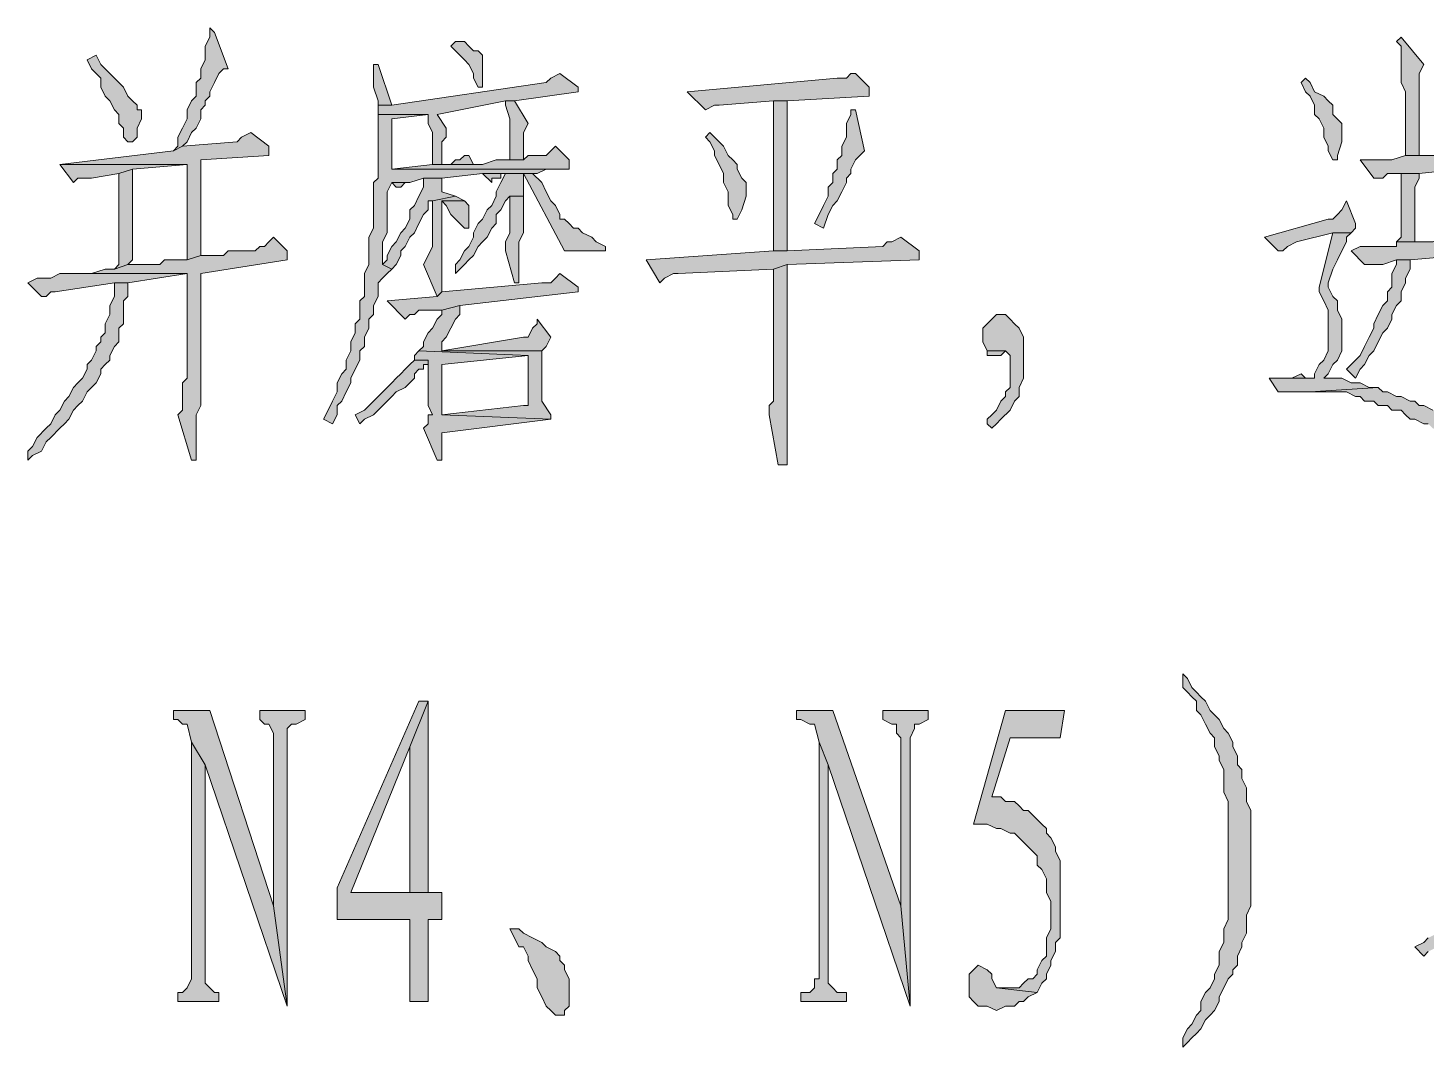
# Model space of a CAD drawing. Header units: millimetres. Extents: x 24 to 410, y 10 to 282.
# Drawn here: x 327.11 to 340.13, y 38.95 to 48.43 of the extents above; entities that cross this region are included whole.
import ezdxf

# ---------------------------------------------------------------- set-up
doc = ezdxf.new("R2010")
doc.units = ezdxf.units.MM

msp = doc.modelspace()

# ---------------------------------------------------------------- hatches: boundary and pattern name
h = msp.add_hatch(color=7)
h.dxf.hatch_style = 2
h.paths.add_polyline_path([(328.803, 48.429333), (328.803, 48.344667), (328.760667, 48.26), (328.760667, 48.133), (328.718333, 48.048333), (328.718333, 47.963667), (328.676, 47.921333), (328.676, 47.794333), (328.633667, 47.752), (328.591333, 47.667333), (328.591333, 47.582667), (328.549, 47.498), (328.506667, 47.413333), (328.506667, 47.328667), (328.464333, 47.286333), (328.549, 47.328667), (328.591333, 47.371), (328.633667, 47.455667), (328.676, 47.498), (328.718333, 47.582667), (328.718333, 47.667333), (328.760667, 47.709667), (328.760667, 47.752), (328.803, 47.794333), (328.803, 47.836667), (328.845333, 47.921333), (328.887667, 48.006), (328.93, 48.048333), (328.972333, 48.048333), (328.845333, 48.387)])
h = msp.add_hatch(color=7)
h.dxf.hatch_style = 2
h.paths.add_polyline_path([(331.089, 48.302333), (331.046667, 48.26), (331.131333, 48.175333), (331.173667, 48.133), (331.216, 48.090667), (331.258333, 48.006), (331.258333, 47.963667), (331.300667, 47.879), (331.343, 47.879), (331.343, 47.963667), (331.343, 48.175333), (331.300667, 48.217667), (331.258333, 48.217667), (331.216, 48.26), (331.173667, 48.302333)])
h = msp.add_hatch(color=7)
h.dxf.hatch_style = 2
h.paths.add_polyline_path([(339.894333, 48.344667), (339.852, 48.302333), (339.894333, 48.26), (339.894333, 47.921333), (339.936667, 47.836667), (339.936667, 47.244), (340.063667, 47.244), (340.063667, 47.921333), (340.063667, 48.006), (340.106, 48.090667)])
h = msp.add_hatch(color=7)
h.dxf.hatch_style = 2
h.paths.add_polyline_path([(327.744667, 48.175333), (327.66, 48.133), (327.702333, 48.048333), (327.787, 47.963667), (327.787, 47.879), (327.829333, 47.794333), (327.871667, 47.752), (327.914, 47.667333), (327.956333, 47.625), (327.956333, 47.540333), (327.998667, 47.498), (327.998667, 47.413333), (328.041, 47.371), (328.083333, 47.371), (328.125667, 47.413333), (328.125667, 47.498), (328.168, 47.582667), (328.168, 47.667333), (328.125667, 47.667333), (328.125667, 47.709667), (328.083333, 47.752), (328.041, 47.794333), (327.998667, 47.879), (327.956333, 47.921333), (327.871667, 48.006), (327.787, 48.090667)])
h = msp.add_hatch(color=7)
h.dxf.hatch_style = 2
h.paths.add_polyline_path([(330.369333, 48.090667), (330.327, 48.090667), (330.327, 47.963667), (330.327, 47.879), (330.369333, 47.752), (330.369333, 47.709667), (330.496333, 47.709667)])
h = msp.add_hatch(color=7)
h.dxf.hatch_style = 2
h.paths.add_polyline_path([(332.062667, 48.006), (331.978, 47.963667), (331.935667, 47.921333), (330.496333, 47.709667), (330.369333, 47.709667), (330.369333, 47.625), (330.835, 47.625), (330.835, 47.582667), (330.835, 47.540333), (330.877333, 47.455667), (330.877333, 47.159333), (331.258333, 47.159333), (330.962, 47.159333), (330.962, 47.201667), (330.962, 47.371), (331.004333, 47.413333), (331.004333, 47.498), (330.919667, 47.625), (331.554667, 47.752), (331.639333, 47.752), (332.232, 47.836667), (332.232, 47.879)])
h = msp.add_hatch(color=7)
h.dxf.hatch_style = 2
h.paths.add_polyline_path([(334.814333, 48.006), (334.772, 48.006), (334.729667, 47.963667), (334.645, 47.963667), (333.248, 47.836667), (333.417333, 47.667333), (333.502, 47.709667), (333.544333, 47.709667), (334.052333, 47.752), (334.179333, 47.752), (334.941333, 47.794333), (334.941333, 47.879)])
h = msp.add_hatch(color=7)
h.dxf.hatch_style = 2
h.paths.add_polyline_path([(339.005333, 47.963667), (338.963, 47.921333), (339.005333, 47.836667), (339.047667, 47.794333), (339.09, 47.709667), (339.09, 47.625), (339.132333, 47.582667), (339.174667, 47.498), (339.174667, 47.413333), (339.217, 47.328667), (339.217, 47.286333), (339.259333, 47.201667), (339.301667, 47.201667), (339.301667, 47.244), (339.344, 47.371), (339.344, 47.540333), (339.259333, 47.625), (339.259333, 47.709667), (339.217, 47.752), (339.174667, 47.794333), (339.09, 47.836667), (339.047667, 47.921333)])
h = msp.add_hatch(color=7)
h.dxf.hatch_style = 2
h.paths.add_polyline_path([(331.639333, 47.752), (331.554667, 47.752), (331.554667, 47.709667), (331.597, 47.582667), (331.597, 47.201667), (331.724, 47.201667), (331.724, 47.455667), (331.766333, 47.540333)])
h = msp.add_hatch(color=7)
h.dxf.hatch_style = 2
h.paths.add_polyline_path([(334.179333, 47.752), (334.052333, 47.752), (334.052333, 47.625), (334.052333, 46.355), (334.179333, 46.355)])
h = msp.add_hatch(color=7)
h.dxf.hatch_style = 2
h.paths.add_polyline_path([(334.814333, 47.667333), (334.772, 47.667333), (334.772, 47.625), (334.729667, 47.540333), (334.729667, 47.413333), (334.687333, 47.328667), (334.687333, 47.244), (334.645, 47.201667), (334.645, 47.117), (334.602667, 47.074667), (334.602667, 46.99), (334.560333, 46.947667), (334.560333, 46.863), (334.518, 46.778333), (334.475667, 46.693667), (334.433333, 46.609), (334.518, 46.566667), (334.560333, 46.693667), (334.602667, 46.778333), (334.645, 46.820667), (334.687333, 46.905333), (334.729667, 46.99), (334.729667, 47.032333), (334.772, 47.074667), (334.772, 47.117), (334.814333, 47.201667), (334.856667, 47.244), (334.899, 47.286333)])
h = msp.add_hatch(color=7)
h.dxf.hatch_style = 2
h.paths.add_polyline_path([(330.369333, 47.625), (330.369333, 47.032333), (330.327, 46.99), (330.327, 46.566667), (330.284667, 46.482), (330.284667, 46.228), (330.242333, 46.143333), (330.242333, 45.931667), (330.2, 45.889333), (330.2, 45.804667), (330.2, 45.72), (330.157667, 45.677667), (330.157667, 45.593), (330.115333, 45.508333), (330.115333, 45.423667), (330.073, 45.339), (330.073, 45.254333), (330.030667, 45.212), (329.988333, 45.127333), (329.988333, 45.042667), (329.946, 44.958), (329.903667, 44.873333), (329.861333, 44.788667), (329.946, 44.746333), (329.988333, 44.831), (329.988333, 44.915667), (330.030667, 44.958), (330.073, 45.042667), (330.115333, 45.127333), (330.115333, 45.169667), (330.157667, 45.254333), (330.2, 45.339), (330.2, 45.423667), (330.242333, 45.466), (330.242333, 45.550667), (330.284667, 45.635333), (330.284667, 45.72), (330.327, 45.762333), (330.327, 45.847), (330.369333, 45.931667), (330.369333, 46.058667), (330.411667, 46.101), (330.454, 46.143333), (330.496333, 46.185667), (330.411667, 46.228), (330.411667, 46.439667), (330.454, 46.524333), (330.454, 46.905333), (330.496333, 46.99), (330.665667, 46.99), (330.792667, 47.032333), (330.962, 47.032333), (331.343, 47.074667), (331.851, 47.074667), (331.935667, 47.117), (330.496333, 47.117), (330.496333, 47.159333), (330.496333, 47.582667), (330.835, 47.625)])
h = msp.add_hatch(color=7)
h.dxf.hatch_style = 2
h.paths.add_polyline_path([(329.184, 47.455667), (329.099333, 47.413333), (329.057, 47.371), (328.549, 47.328667), (328.464333, 47.286333), (327.406, 47.159333), (328.591333, 47.159333), (328.591333, 47.117), (328.591333, 46.270333), (328.718333, 46.312667), (328.718333, 47.201667), (329.353333, 47.244), (329.353333, 47.328667)])
h = msp.add_hatch(color=7)
h.dxf.hatch_style = 2
h.paths.add_polyline_path([(333.459667, 47.455667), (333.417333, 47.413333), (333.459667, 47.371), (333.502, 47.286333), (333.502, 47.244), (333.544333, 47.159333), (333.586667, 47.074667), (333.586667, 46.99), (333.629, 46.905333), (333.629, 46.778333), (333.671333, 46.693667), (333.671333, 46.651333), (333.713667, 46.651333), (333.756, 46.736), (333.798333, 46.863), (333.798333, 46.99), (333.756, 47.032333), (333.713667, 47.117), (333.713667, 47.159333), (333.671333, 47.201667), (333.629, 47.244), (333.586667, 47.328667), (333.544333, 47.371)])
h = msp.add_hatch(color=7)
h.dxf.hatch_style = 2
h.paths.add_polyline_path([(340.825667, 47.413333), (340.783333, 47.328667), (340.614, 47.328667), (340.571667, 47.286333), (340.317667, 47.286333), (340.233, 47.244), (339.936667, 47.244), (339.809667, 47.201667), (339.513333, 47.201667), (339.640333, 47.032333), (339.725, 47.032333), (339.767333, 47.074667), (340.063667, 47.074667), (340.444667, 47.117), (340.571667, 47.159333), (340.995, 47.201667), (340.995, 47.244)])
h = msp.add_hatch(color=7)
h.dxf.hatch_style = 2
h.paths.add_polyline_path([(332.020333, 47.328667), (331.935667, 47.244), (331.766333, 47.244), (331.724, 47.201667), (331.47, 47.201667), (331.343, 47.159333), (330.877333, 47.159333), (330.496333, 47.117), (332.147333, 47.117), (332.147333, 47.201667)])
h = msp.add_hatch(color=7)
h.dxf.hatch_style = 2
h.paths.add_polyline_path([(327.406, 47.159333), (327.533, 46.99), (327.575333, 47.032333), (327.702333, 47.032333), (327.956333, 47.074667), (328.083333, 47.117), (328.591333, 47.159333)])
h = msp.add_hatch(color=7)
h.dxf.hatch_style = 2
h.paths.add_polyline_path([(331.216, 47.244), (331.173667, 47.244), (331.131333, 47.201667), (331.089, 47.201667), (331.046667, 47.159333), (330.962, 47.159333), (331.258333, 47.159333)])
h = msp.add_hatch(color=7)
h.dxf.hatch_style = 2
h.paths.add_polyline_path([(328.083333, 47.117), (327.956333, 47.074667), (327.956333, 46.228), (327.914, 46.185667), (328.041, 46.228), (328.083333, 46.270333)])
h = msp.add_hatch(color=7)
h.dxf.hatch_style = 2
h.paths.add_polyline_path([(330.962, 47.032333), (330.792667, 47.032333), (330.792667, 46.947667), (330.750333, 46.863), (330.708, 46.778333), (330.665667, 46.736), (330.665667, 46.651333), (330.623333, 46.566667), (330.581, 46.524333), (330.538667, 46.439667), (330.496333, 46.397333), (330.454, 46.312667), (330.454, 46.270333), (330.411667, 46.228), (330.496333, 46.185667), (330.538667, 46.228), (330.581, 46.312667), (330.581, 46.355), (330.623333, 46.397333), (330.665667, 46.482), (330.708, 46.524333), (330.750333, 46.609), (330.792667, 46.693667), (330.835, 46.736), (330.835, 46.820667), (330.877333, 46.820667), (331.089, 46.863), (330.962, 46.905333)])
h = msp.add_hatch(color=7)
h.dxf.hatch_style = 2
h.paths.add_polyline_path([(331.724, 47.074667), (331.343, 47.074667), (331.554667, 47.074667), (331.512333, 46.99), (331.47, 46.905333), (331.47, 46.863), (331.427667, 46.778333), (331.385333, 46.736), (331.343, 46.651333), (331.300667, 46.609), (331.258333, 46.524333), (331.258333, 46.482), (331.216, 46.397333), (331.173667, 46.355), (331.131333, 46.270333), (331.089, 46.228), (331.089, 46.143333), (331.131333, 46.185667), (331.173667, 46.228), (331.216, 46.270333), (331.258333, 46.312667), (331.300667, 46.397333), (331.343, 46.439667), (331.385333, 46.482), (331.427667, 46.566667), (331.47, 46.609), (331.47, 46.693667), (331.512333, 46.736), (331.554667, 46.820667), (331.597, 46.863), (331.724, 46.863), (331.724, 46.905333)])
h = msp.add_hatch(color=7)
h.dxf.hatch_style = 2
h.paths.add_polyline_path([(331.343, 47.074667), (331.427667, 46.99), (331.427667, 47.032333), (331.512333, 47.032333), (331.512333, 47.074667), (331.554667, 47.074667)])
h = msp.add_hatch(color=7)
h.dxf.hatch_style = 2
h.paths.add_polyline_path([(331.808667, 47.074667), (331.724, 47.074667), (332.105, 46.355), (332.486, 46.355), (332.486, 46.397333), (332.401333, 46.439667), (332.359, 46.482), (332.274333, 46.524333), (332.232, 46.566667), (332.189667, 46.566667), (332.147333, 46.609), (332.105, 46.651333), (332.062667, 46.651333), (332.062667, 46.693667), (332.020333, 46.778333), (331.978, 46.820667), (331.935667, 46.905333), (331.893333, 46.99)])
h = msp.add_hatch(color=7)
h.dxf.hatch_style = 2
h.paths.add_polyline_path([(340.063667, 47.074667), (339.894333, 47.074667), (339.894333, 46.99), (339.894333, 46.482), (339.852, 46.439667), (340.021333, 46.439667), (340.021333, 46.524333), (340.021333, 46.947667), (340.063667, 47.032333)])
h = msp.add_hatch(color=7)
h.dxf.hatch_style = 2
h.paths.add_polyline_path([(330.665667, 46.99), (330.496333, 46.99), (330.538667, 46.947667), (330.581, 46.947667), (330.623333, 46.99)])
h = msp.add_hatch(color=7)
h.dxf.hatch_style = 2
h.paths.add_polyline_path([(331.089, 46.863), (330.877333, 46.820667), (330.877333, 46.397333), (330.835, 46.312667), (330.792667, 46.228), (330.919667, 45.931667), (330.962, 45.974), (330.962, 46.820667), (331.173667, 46.820667)])
h = msp.add_hatch(color=7)
h.dxf.hatch_style = 2
h.paths.add_polyline_path([(331.724, 46.863), (331.597, 46.863), (331.597, 46.778333), (331.597, 46.524333), (331.554667, 46.439667), (331.554667, 46.355), (331.639333, 46.058667), (331.681667, 46.058667), (331.681667, 46.101), (331.681667, 46.439667), (331.724, 46.524333)])
h = msp.add_hatch(color=7)
h.dxf.hatch_style = 2
h.paths.add_polyline_path([(331.173667, 46.820667), (330.962, 46.820667), (331.004333, 46.778333), (331.046667, 46.693667), (331.089, 46.651333), (331.131333, 46.609), (331.173667, 46.566667), (331.216, 46.566667), (331.216, 46.609), (331.216, 46.778333)])
h = msp.add_hatch(color=7)
h.dxf.hatch_style = 2
h.paths.add_polyline_path([(339.386333, 46.820667), (339.344, 46.736), (339.301667, 46.693667), (339.259333, 46.651333), (339.217, 46.651333), (338.624333, 46.482), (338.751333, 46.355), (338.793667, 46.355), (338.836, 46.397333), (338.920667, 46.439667), (339.259333, 46.524333), (339.428667, 46.524333), (339.471, 46.566667), (339.471, 46.609)])
h = msp.add_hatch(color=7)
h.dxf.hatch_style = 2
h.paths.add_polyline_path([(340.995, 46.609), (340.952667, 46.566667), (340.910333, 46.566667), (340.910333, 46.524333), (340.571667, 46.524333), (340.571667, 46.482), (340.275333, 46.482), (340.190667, 46.439667), (339.852, 46.439667), (339.852, 46.397333), (339.513333, 46.397333), (339.428667, 46.355), (339.555667, 46.228), (339.725, 46.228), (339.852, 46.270333), (339.979, 46.270333), (340.444667, 46.312667), (340.571667, 46.355), (341.164333, 46.397333), (341.164333, 46.482)])
h = msp.add_hatch(color=7)
h.dxf.hatch_style = 2
h.paths.add_polyline_path([(329.395667, 46.482), (329.353333, 46.439667), (329.311, 46.397333), (329.268667, 46.397333), (329.226333, 46.355), (328.972333, 46.355), (328.93, 46.312667), (328.718333, 46.312667), (328.591333, 46.270333), (328.549, 46.270333), (328.379667, 46.270333), (328.337333, 46.228), (328.041, 46.228), (327.914, 46.185667), (327.829333, 46.185667), (327.702333, 46.143333), (327.533, 46.143333), (328.591333, 46.143333), (328.591333, 45.169667), (328.549, 45.127333), (328.549, 44.873333), (328.506667, 44.831), (328.633667, 44.407667), (328.676, 44.407667), (328.676, 44.534667), (328.676, 44.831), (328.718333, 44.915667), (328.718333, 46.143333), (329.522667, 46.270333), (329.522667, 46.355)])
h = msp.add_hatch(color=7)
h.dxf.hatch_style = 2
h.paths.add_polyline_path([(335.237667, 46.482), (335.153, 46.439667), (335.110667, 46.439667), (335.068333, 46.397333), (334.179333, 46.355), (334.052333, 46.355), (332.867, 46.270333), (332.994, 46.058667), (333.036333, 46.101), (333.121, 46.143333), (333.163333, 46.143333), (334.052333, 46.185667), (334.179333, 46.228), (335.407, 46.270333), (335.407, 46.355)])
h = msp.add_hatch(color=7)
h.dxf.hatch_style = 2
h.paths.add_polyline_path([(339.428667, 46.524333), (339.259333, 46.524333), (339.132333, 46.016333), (339.132333, 45.974), (339.174667, 45.889333), (339.217, 45.804667), (339.217, 45.423667), (339.174667, 45.339), (339.132333, 45.296667), (339.09, 45.212), (339.09, 45.169667), (338.793667, 45.169667), (338.666667, 45.169667), (338.751333, 45.042667), (339.047667, 45.042667), (339.682667, 45.085), (339.598, 45.085), (339.513333, 45.127333), (339.428667, 45.127333), (339.344, 45.169667), (339.174667, 45.169667), (339.217, 45.212), (339.259333, 45.296667), (339.301667, 45.339), (339.344, 45.423667), (339.344, 45.72), (339.301667, 45.804667), (339.301667, 45.889333), (339.259333, 45.931667), (339.217, 46.016333), (339.217, 46.058667), (339.259333, 46.185667), (339.301667, 46.270333), (339.344, 46.355), (339.386333, 46.439667), (339.386333, 46.482)])
h = msp.add_hatch(color=7)
h.dxf.hatch_style = 2
h.paths.add_polyline_path([(334.179333, 46.228), (334.052333, 46.185667), (334.052333, 44.958), (334.01, 44.915667), (334.01, 44.831), (334.094667, 44.365333), (334.179333, 44.365333), (334.179333, 45.000333)])
h = msp.add_hatch(color=7)
h.dxf.hatch_style = 2
h.paths.add_polyline_path([(339.979, 46.270333), (339.852, 46.270333), (339.852, 46.228), (339.809667, 46.143333), (339.809667, 46.016333), (339.767333, 45.974), (339.767333, 45.889333), (339.725, 45.847), (339.682667, 45.762333), (339.640333, 45.677667), (339.640333, 45.635333), (339.598, 45.550667), (339.555667, 45.466), (339.513333, 45.381333), (339.471, 45.339), (339.386333, 45.254333), (339.471, 45.169667), (339.513333, 45.254333), (339.555667, 45.296667), (339.598, 45.381333), (339.640333, 45.423667), (339.682667, 45.508333), (339.725, 45.593), (339.767333, 45.635333), (339.809667, 45.72), (339.809667, 45.762333), (339.852, 45.847), (339.894333, 45.889333), (339.894333, 45.974), (339.936667, 46.058667), (339.936667, 46.101), (339.979, 46.185667)])
h = msp.add_hatch(color=7)
h.dxf.hatch_style = 2
h.paths.add_polyline_path([(327.533, 46.143333), (327.406, 46.143333), (327.321333, 46.101), (327.194333, 46.101), (327.109667, 46.058667), (327.236667, 45.931667), (327.279, 45.931667), (327.321333, 45.974), (327.363667, 45.974), (327.914, 46.058667), (328.041, 46.058667), (328.591333, 46.143333)])
h = msp.add_hatch(color=7)
h.dxf.hatch_style = 2
h.paths.add_polyline_path([(332.062667, 46.143333), (332.020333, 46.101), (331.978, 46.058667), (331.893333, 46.058667), (330.962, 45.974), (330.919667, 45.931667), (330.454, 45.889333), (330.623333, 45.72), (330.665667, 45.762333), (330.708, 45.762333), (330.750333, 45.804667), (330.962, 45.804667), (331.131333, 45.847), (332.232, 45.974), (332.232, 46.016333)])
h = msp.add_hatch(color=7)
h.dxf.hatch_style = 2
h.paths.add_polyline_path([(328.041, 46.058667), (327.914, 46.058667), (327.914, 46.016333), (327.914, 45.931667), (327.871667, 45.847), (327.871667, 45.762333), (327.829333, 45.677667), (327.829333, 45.593), (327.787, 45.550667), (327.787, 45.508333), (327.744667, 45.466), (327.744667, 45.423667), (327.702333, 45.339), (327.66, 45.296667), (327.66, 45.254333), (327.617667, 45.169667), (327.575333, 45.127333), (327.533, 45.085), (327.490667, 45.000333), (327.448333, 44.958), (327.406, 44.873333), (327.363667, 44.831), (327.321333, 44.746333), (327.279, 44.704), (327.194333, 44.619333), (327.152, 44.534667), (327.109667, 44.492333), (327.109667, 44.407667), (327.152, 44.45), (327.236667, 44.492333), (327.279, 44.577), (327.321333, 44.619333), (327.406, 44.704), (327.448333, 44.746333), (327.490667, 44.788667), (327.533, 44.873333), (327.575333, 44.915667), (327.617667, 44.958), (327.66, 45.042667), (327.702333, 45.085), (327.744667, 45.127333), (327.787, 45.212), (327.787, 45.254333), (327.829333, 45.296667), (327.871667, 45.339), (327.871667, 45.381333), (327.914, 45.466), (327.956333, 45.508333), (327.956333, 45.635333), (327.998667, 45.677667), (327.998667, 45.889333), (328.041, 45.931667)])
h = msp.add_hatch(color=7)
h.dxf.hatch_style = 2
h.paths.add_polyline_path([(331.131333, 45.847), (330.962, 45.804667), (330.962, 45.762333), (330.919667, 45.72), (330.877333, 45.635333), (330.835, 45.593), (330.792667, 45.508333), (330.792667, 45.466), (330.750333, 45.423667), (331.766333, 45.381333), (331.766333, 44.915667), (331.724, 44.915667), (330.962, 44.831), (331.978, 44.788667), (331.978, 44.831), (331.893333, 44.958), (331.893333, 45.423667), (330.962, 45.423667), (330.962, 45.508333), (331.004333, 45.550667), (331.046667, 45.635333), (331.089, 45.72), (331.131333, 45.762333)])
h = msp.add_hatch(color=7)
h.dxf.hatch_style = 2
h.paths.add_polyline_path([(331.851, 45.72), (331.851, 45.677667), (331.808667, 45.635333), (331.766333, 45.550667), (331.724, 45.550667), (330.962, 45.423667), (331.893333, 45.423667), (331.935667, 45.466), (331.978, 45.550667)])
h = msp.add_hatch(color=7)
h.dxf.hatch_style = 2
h.paths.add_polyline_path([(336.169, 45.762333), (336.126667, 45.762333), (336.084333, 45.72), (336.042, 45.677667), (335.999667, 45.635333), (335.999667, 45.508333), (336.042, 45.423667), (336.211333, 45.423667), (336.253667, 45.381333), (336.253667, 45.085), (336.211333, 45.042667), (336.211333, 45.000333), (336.169, 44.958), (336.126667, 44.873333), (336.084333, 44.831), (336.042, 44.788667), (336.042, 44.746333), (336.084333, 44.704), (336.126667, 44.746333), (336.169, 44.788667), (336.253667, 44.873333), (336.296, 44.958), (336.338333, 45.000333), (336.338333, 45.085), (336.380667, 45.169667), (336.380667, 45.550667), (336.338333, 45.635333), (336.296, 45.677667), (336.253667, 45.72), (336.211333, 45.762333)])
h = msp.add_hatch(color=7)
h.dxf.hatch_style = 2
h.paths.add_polyline_path([(330.708, 45.339), (330.665667, 45.296667), (330.623333, 45.254333), (330.581, 45.212), (330.538667, 45.169667), (330.496333, 45.127333), (330.454, 45.085), (330.369333, 45.000333), (330.327, 44.958), (330.242333, 44.873333), (330.157667, 44.831), (330.2, 44.746333), (330.242333, 44.788667), (330.327, 44.831), (330.369333, 44.873333), (330.454, 44.958), (330.496333, 45.000333), (330.538667, 45.042667), (330.623333, 45.085), (330.665667, 45.127333), (330.708, 45.169667), (330.708, 45.212), (330.750333, 45.254333), (330.792667, 45.254333), (330.792667, 45.296667), (330.835, 45.296667), (330.835, 45.339)])
h = msp.add_hatch(color=7)
h.dxf.hatch_style = 2
h.paths.add_polyline_path([(330.750333, 45.423667), (330.708, 45.381333), (330.708, 45.339), (330.835, 45.339), (330.835, 44.915667), (330.877333, 44.831), (330.835, 44.831), (330.835, 44.746333), (330.792667, 44.704), (330.919667, 44.407667), (330.962, 44.407667), (330.962, 44.661667), (331.978, 44.788667), (330.962, 44.831), (330.962, 45.296667), (331.766333, 45.381333)])
h = msp.add_hatch(color=7)
h.dxf.hatch_style = 2
h.paths.add_polyline_path([(336.042, 45.423667), (336.042, 45.381333), (336.126667, 45.381333), (336.169, 45.381333), (336.211333, 45.423667)])
h = msp.add_hatch(color=7)
h.dxf.hatch_style = 2
h.paths.add_polyline_path([(338.963, 45.212), (338.878333, 45.169667), (338.793667, 45.169667), (339.09, 45.169667), (339.005333, 45.169667)])
h = msp.add_hatch(color=7)
h.dxf.hatch_style = 2
h.paths.add_polyline_path([(339.682667, 45.085), (339.047667, 45.042667), (339.386333, 45.042667), (339.471, 45.000333), (339.513333, 45.000333), (339.555667, 44.958), (339.640333, 44.958), (339.682667, 44.915667), (339.767333, 44.915667), (339.809667, 44.873333), (339.894333, 44.873333), (339.936667, 44.831), (339.979, 44.788667), (340.021333, 44.788667), (340.106, 44.746333), (340.148333, 44.746333), (340.190667, 44.704), (340.275333, 44.661667), (341.122, 44.661667), (340.995, 44.661667), (340.910333, 44.704), (340.698667, 44.704), (340.656333, 44.746333), (340.529333, 44.746333), (340.487, 44.788667), (340.402333, 44.788667), (340.36, 44.831), (340.275333, 44.831), (340.233, 44.873333), (340.190667, 44.873333), (340.106, 44.915667), (340.063667, 44.915667), (340.021333, 44.958), (339.979, 44.958), (339.894333, 45.000333), (339.852, 45.000333), (339.767333, 45.042667), (339.725, 45.042667)])
h = msp.add_hatch(color=7)
h.dxf.hatch_style = 2
h.paths.add_polyline_path([(337.862333, 42.418), (337.862333, 42.291), (337.904667, 42.248667), (337.947, 42.206333), (337.989333, 42.164), (337.989333, 42.079333), (338.031667, 42.037), (338.074, 41.952333), (338.116333, 41.867667), (338.158667, 41.825333), (338.158667, 41.740667), (338.201, 41.656), (338.201, 41.613667), (338.243333, 41.529), (338.243333, 41.317333), (338.285667, 41.232667), (338.285667, 40.682333), (338.285667, 40.597667), (338.285667, 40.132), (338.243333, 40.047333), (338.243333, 39.920333), (338.201, 39.835667), (338.201, 39.708667), (338.158667, 39.624), (338.158667, 39.581667), (338.116333, 39.497), (338.074, 39.454667), (338.031667, 39.37), (338.031667, 39.285333), (337.989333, 39.243), (337.947, 39.158333), (337.904667, 39.116), (337.862333, 39.031333), (337.862333, 38.946667), (337.904667, 38.989), (337.947, 39.031333), (337.989333, 39.073667), (338.031667, 39.116), (338.074, 39.200667), (338.116333, 39.243), (338.158667, 39.285333), (338.201, 39.37), (338.201, 39.412333), (338.243333, 39.497), (338.285667, 39.581667), (338.328, 39.624), (338.328, 39.666333), (338.370333, 39.708667), (338.370333, 39.793333), (338.412667, 39.878), (338.412667, 39.920333), (338.455, 40.005), (338.455, 40.174333), (338.497333, 40.259), (338.497333, 41.148), (338.455, 41.232667), (338.455, 41.359667), (338.412667, 41.444333), (338.412667, 41.529), (338.370333, 41.571333), (338.370333, 41.656), (338.328, 41.740667), (338.328, 41.783), (338.285667, 41.867667), (338.243333, 41.91), (338.201, 41.994667), (338.158667, 42.037), (338.116333, 42.079333), (338.074, 42.164), (338.031667, 42.206333), (337.989333, 42.248667), (337.947, 42.291), (337.904667, 42.375667)])
h = msp.add_hatch(color=7)
h.dxf.hatch_style = 2
h.paths.add_polyline_path([(328.803, 42.079333), (328.464333, 42.079333), (328.464333, 41.994667), (328.506667, 41.994667), (328.549, 41.952333), (328.591333, 41.952333), (328.633667, 41.783), (328.760667, 41.571333), (329.522667, 39.327667), (329.395667, 40.259)])
h = msp.add_hatch(color=7)
h.dxf.hatch_style = 2
h.paths.add_polyline_path([(329.692, 42.079333), (329.268667, 42.079333), (329.268667, 41.994667), (329.311, 41.952333), (329.353333, 41.952333), (329.395667, 41.867667), (329.395667, 40.259), (329.522667, 39.327667), (329.522667, 41.91), (329.565, 41.952333), (329.607333, 41.952333), (329.692, 41.994667)])
h = msp.add_hatch(color=7)
h.dxf.hatch_style = 2
h.paths.add_polyline_path([(330.835, 42.164), (330.750333, 42.164), (329.988333, 40.428333), (329.988333, 40.132), (330.665667, 40.132), (330.665667, 39.37), (330.835, 39.37), (330.835, 40.132), (330.962, 40.132), (330.962, 40.386), (330.835, 40.386), (330.115333, 40.386), (330.665667, 41.740667)])
h = msp.add_hatch(color=7)
h.dxf.hatch_style = 2
h.paths.add_polyline_path([(330.835, 42.164), (330.665667, 41.740667), (330.665667, 40.386), (330.115333, 40.386), (330.835, 40.386)])
h = msp.add_hatch(color=7)
h.dxf.hatch_style = 2
h.paths.add_polyline_path([(334.602667, 42.079333), (334.264, 42.079333), (334.264, 41.994667), (334.306333, 41.994667), (334.391, 41.952333), (334.433333, 41.952333), (334.475667, 41.783), (334.560333, 41.571333), (335.322333, 39.327667), (335.237667, 40.259)])
h = msp.add_hatch(color=7)
h.dxf.hatch_style = 2
h.paths.add_polyline_path([(335.491667, 42.079333), (335.068333, 42.079333), (335.068333, 41.994667), (335.153, 41.952333), (335.195333, 41.952333), (335.195333, 41.867667), (335.237667, 41.825333), (335.237667, 40.259), (335.322333, 39.327667), (335.322333, 41.825333), (335.364667, 41.91), (335.364667, 41.952333), (335.407, 41.952333), (335.491667, 41.994667)])
h = msp.add_hatch(color=7)
h.dxf.hatch_style = 2
h.paths.add_polyline_path([(336.761667, 42.079333), (336.211333, 42.079333), (335.915, 41.021), (336.042, 41.021), (336.126667, 40.978667), (336.169, 40.978667), (336.253667, 40.936333), (336.296, 40.936333), (336.338333, 40.894), (336.380667, 40.851667), (336.423, 40.809333), (336.465333, 40.767), (336.507667, 40.724667), (336.507667, 40.64), (336.55, 40.597667), (336.592333, 40.513), (336.592333, 40.386), (336.634667, 40.301333), (336.634667, 40.047333), (336.592333, 39.962667), (336.592333, 39.878), (336.592333, 39.793333), (336.55, 39.751), (336.507667, 39.666333), (336.507667, 39.624), (336.465333, 39.581667), (336.423, 39.581667), (336.380667, 39.539333), (336.338333, 39.497), (336.126667, 39.497), (336.507667, 39.454667), (336.55, 39.539333), (336.592333, 39.581667), (336.592333, 39.624), (336.634667, 39.708667), (336.634667, 39.751), (336.677, 39.835667), (336.677, 39.920333), (336.719333, 39.962667), (336.719333, 40.682333), (336.677, 40.767), (336.677, 40.809333), (336.634667, 40.894), (336.592333, 40.936333), (336.592333, 40.978667), (336.55, 41.021), (336.507667, 41.063333), (336.465333, 41.105667), (336.423, 41.148), (336.380667, 41.148), (336.338333, 41.190333), (336.296, 41.232667), (336.211333, 41.232667), (336.169, 41.275), (336.084333, 41.275), (336.253667, 41.825333), (336.719333, 41.825333)])
h = msp.add_hatch(color=7)
h.dxf.hatch_style = 2
h.paths.add_polyline_path([(328.633667, 41.783), (328.633667, 39.581667), (328.591333, 39.497), (328.549, 39.454667), (328.506667, 39.454667), (328.506667, 39.37), (328.887667, 39.37), (328.887667, 39.454667), (328.845333, 39.454667), (328.803, 39.497), (328.760667, 39.539333), (328.760667, 41.571333)])
h = msp.add_hatch(color=7)
h.dxf.hatch_style = 2
h.paths.add_polyline_path([(334.475667, 41.783), (334.475667, 39.581667), (334.433333, 39.581667), (334.433333, 39.497), (334.391, 39.454667), (334.306333, 39.454667), (334.306333, 39.37), (334.729667, 39.37), (334.729667, 39.454667), (334.645, 39.454667), (334.602667, 39.497), (334.560333, 39.539333), (334.560333, 41.571333)])
h = msp.add_hatch(color=7)
h.dxf.hatch_style = 2
h.paths.add_polyline_path([(342.053333, 40.809333), (342.011, 40.809333), (341.968667, 40.767), (341.926333, 40.724667), (341.079667, 40.597667), (340.868, 40.555333), (340.825667, 40.513), (340.783333, 40.470667), (340.741, 40.428333), (340.656333, 40.386), (340.614, 40.343667), (340.571667, 40.301333), (340.529333, 40.259), (340.444667, 40.216667), (340.402333, 40.132), (340.36, 40.089667), (340.275333, 40.047333), (340.233, 40.005), (340.148333, 39.962667), (340.106, 39.920333), (340.021333, 39.878), (340.106, 39.793333), (340.148333, 39.835667), (340.233, 39.878), (340.275333, 39.920333), (340.36, 39.962667), (340.402333, 40.005), (340.487, 40.089667), (340.529333, 40.132), (340.614, 40.174333), (340.656333, 40.216667), (340.698667, 40.259), (340.741, 40.301333), (340.825667, 40.343667), (340.868, 40.386), (340.910333, 40.428333), (341.249, 40.470667), (341.376, 40.513), (342.180333, 40.64), (342.180333, 40.682333)])
h = msp.add_hatch(color=7)
h.dxf.hatch_style = 2
h.paths.add_polyline_path([(331.639333, 40.047333), (331.597, 40.047333), (331.639333, 39.962667), (331.681667, 39.878), (331.724, 39.878), (331.766333, 39.793333), (331.766333, 39.751), (331.808667, 39.666333), (331.851, 39.581667), (331.851, 39.497), (331.893333, 39.412333), (331.935667, 39.327667), (331.978, 39.285333), (332.020333, 39.243), (332.105, 39.243), (332.105, 39.285333), (332.147333, 39.327667), (332.147333, 39.581667), (332.105, 39.666333), (332.105, 39.708667), (332.062667, 39.751), (332.062667, 39.793333), (332.020333, 39.835667), (331.935667, 39.878), (331.893333, 39.920333), (331.808667, 39.962667), (331.724, 40.005), (331.681667, 40.047333)])
h = msp.add_hatch(color=7)
h.dxf.hatch_style = 2
h.paths.add_polyline_path([(335.957333, 39.708667), (335.915, 39.666333), (335.872667, 39.624), (335.872667, 39.412333), (335.915, 39.37), (335.957333, 39.327667), (336.042, 39.327667), (336.126667, 39.285333), (336.211333, 39.327667), (336.296, 39.327667), (336.338333, 39.37), (336.380667, 39.37), (336.423, 39.412333), (336.507667, 39.454667), (336.126667, 39.497), (336.084333, 39.581667), (336.084333, 39.624), (336.042, 39.666333)])

# ---------------------------------------------------------------- linework, layer by layer
at = {"color": 7, "lineweight": 0}
for points in [[(328.803, 48.429333), (328.803, 48.344667), (328.760667, 48.26), (328.760667, 48.133), (328.718333, 48.048333), (328.718333, 47.963667), (328.676, 47.921333), (328.676, 47.794333), (328.633667, 47.752), (328.591333, 47.667333), (328.591333, 47.582667), (328.549, 47.498), (328.506667, 47.413333), (328.506667, 47.328667), (328.464333, 47.286333), (328.549, 47.328667), (328.591333, 47.371), (328.633667, 47.455667), (328.676, 47.498), (328.718333, 47.582667), (328.718333, 47.667333), (328.760667, 47.709667), (328.760667, 47.752), (328.803, 47.794333), (328.803, 47.836667), (328.845333, 47.921333), (328.887667, 48.006), (328.93, 48.048333), (328.972333, 48.048333), (328.845333, 48.387)], [(331.089, 48.302333), (331.046667, 48.26), (331.131333, 48.175333), (331.173667, 48.133), (331.216, 48.090667), (331.258333, 48.006), (331.258333, 47.963667), (331.300667, 47.879), (331.343, 47.879), (331.343, 47.963667), (331.343, 48.175333), (331.300667, 48.217667), (331.258333, 48.217667), (331.216, 48.26), (331.173667, 48.302333)], [(339.894333, 48.344667), (339.852, 48.302333), (339.894333, 48.26), (339.894333, 47.921333), (339.936667, 47.836667), (339.936667, 47.244), (340.063667, 47.244), (340.063667, 47.921333), (340.063667, 48.006), (340.106, 48.090667)], [(327.744667, 48.175333), (327.66, 48.133), (327.702333, 48.048333), (327.787, 47.963667), (327.787, 47.879), (327.829333, 47.794333), (327.871667, 47.752), (327.914, 47.667333), (327.956333, 47.625), (327.956333, 47.540333), (327.998667, 47.498), (327.998667, 47.413333), (328.041, 47.371), (328.083333, 47.371), (328.125667, 47.413333), (328.125667, 47.498), (328.168, 47.582667), (328.168, 47.667333), (328.125667, 47.667333), (328.125667, 47.709667), (328.083333, 47.752), (328.041, 47.794333), (327.998667, 47.879), (327.956333, 47.921333), (327.871667, 48.006), (327.787, 48.090667)], [(330.369333, 48.090667), (330.327, 48.090667), (330.327, 47.963667), (330.327, 47.879), (330.369333, 47.752), (330.369333, 47.709667), (330.496333, 47.709667)], [(332.062667, 48.006), (331.978, 47.963667), (331.935667, 47.921333), (330.496333, 47.709667), (330.369333, 47.709667), (330.369333, 47.625), (330.835, 47.625), (330.835, 47.582667), (330.835, 47.540333), (330.877333, 47.455667), (330.877333, 47.159333), (331.258333, 47.159333), (330.962, 47.159333), (330.962, 47.201667), (330.962, 47.371), (331.004333, 47.413333), (331.004333, 47.498), (330.919667, 47.625), (331.554667, 47.752), (331.639333, 47.752), (332.232, 47.836667), (332.232, 47.879)], [(334.814333, 48.006), (334.772, 48.006), (334.729667, 47.963667), (334.645, 47.963667), (333.248, 47.836667), (333.417333, 47.667333), (333.502, 47.709667), (333.544333, 47.709667), (334.052333, 47.752), (334.179333, 47.752), (334.941333, 47.794333), (334.941333, 47.879)], [(339.005333, 47.963667), (338.963, 47.921333), (339.005333, 47.836667), (339.047667, 47.794333), (339.09, 47.709667), (339.09, 47.625), (339.132333, 47.582667), (339.174667, 47.498), (339.174667, 47.413333), (339.217, 47.328667), (339.217, 47.286333), (339.259333, 47.201667), (339.301667, 47.201667), (339.301667, 47.244), (339.344, 47.371), (339.344, 47.540333), (339.259333, 47.625), (339.259333, 47.709667), (339.217, 47.752), (339.174667, 47.794333), (339.09, 47.836667), (339.047667, 47.921333)], [(331.639333, 47.752), (331.554667, 47.752), (331.554667, 47.709667), (331.597, 47.582667), (331.597, 47.201667), (331.724, 47.201667), (331.724, 47.455667), (331.766333, 47.540333)], [(334.179333, 47.752), (334.052333, 47.752), (334.052333, 47.625), (334.052333, 46.355), (334.179333, 46.355)], [(334.814333, 47.667333), (334.772, 47.667333), (334.772, 47.625), (334.729667, 47.540333), (334.729667, 47.413333), (334.687333, 47.328667), (334.687333, 47.244), (334.645, 47.201667), (334.645, 47.117), (334.602667, 47.074667), (334.602667, 46.99), (334.560333, 46.947667), (334.560333, 46.863), (334.518, 46.778333), (334.475667, 46.693667), (334.433333, 46.609), (334.518, 46.566667), (334.560333, 46.693667), (334.602667, 46.778333), (334.645, 46.820667), (334.687333, 46.905333), (334.729667, 46.99), (334.729667, 47.032333), (334.772, 47.074667), (334.772, 47.117), (334.814333, 47.201667), (334.856667, 47.244), (334.899, 47.286333)], [(330.369333, 47.625), (330.369333, 47.032333), (330.327, 46.99), (330.327, 46.566667), (330.284667, 46.482), (330.284667, 46.228), (330.242333, 46.143333), (330.242333, 45.931667), (330.2, 45.889333), (330.2, 45.804667), (330.2, 45.72), (330.157667, 45.677667), (330.157667, 45.593), (330.115333, 45.508333), (330.115333, 45.423667), (330.073, 45.339), (330.073, 45.254333), (330.030667, 45.212), (329.988333, 45.127333), (329.988333, 45.042667), (329.946, 44.958), (329.903667, 44.873333), (329.861333, 44.788667), (329.946, 44.746333), (329.988333, 44.831), (329.988333, 44.915667), (330.030667, 44.958), (330.073, 45.042667), (330.115333, 45.127333), (330.115333, 45.169667), (330.157667, 45.254333), (330.2, 45.339), (330.2, 45.423667), (330.242333, 45.466), (330.242333, 45.550667), (330.284667, 45.635333), (330.284667, 45.72), (330.327, 45.762333), (330.327, 45.847), (330.369333, 45.931667), (330.369333, 46.058667), (330.411667, 46.101), (330.454, 46.143333), (330.496333, 46.185667), (330.411667, 46.228), (330.411667, 46.439667), (330.454, 46.524333), (330.454, 46.905333), (330.496333, 46.99), (330.665667, 46.99), (330.792667, 47.032333), (330.962, 47.032333), (331.343, 47.074667), (331.851, 47.074667), (331.935667, 47.117), (330.496333, 47.117), (330.496333, 47.159333), (330.496333, 47.582667), (330.835, 47.625)], [(329.184, 47.455667), (329.099333, 47.413333), (329.057, 47.371), (328.549, 47.328667), (328.464333, 47.286333), (327.406, 47.159333), (328.591333, 47.159333), (328.591333, 47.117), (328.591333, 46.270333), (328.718333, 46.312667), (328.718333, 47.201667), (329.353333, 47.244), (329.353333, 47.328667)], [(333.459667, 47.455667), (333.417333, 47.413333), (333.459667, 47.371), (333.502, 47.286333), (333.502, 47.244), (333.544333, 47.159333), (333.586667, 47.074667), (333.586667, 46.99), (333.629, 46.905333), (333.629, 46.778333), (333.671333, 46.693667), (333.671333, 46.651333), (333.713667, 46.651333), (333.756, 46.736), (333.798333, 46.863), (333.798333, 46.99), (333.756, 47.032333), (333.713667, 47.117), (333.713667, 47.159333), (333.671333, 47.201667), (333.629, 47.244), (333.586667, 47.328667), (333.544333, 47.371)], [(340.825667, 47.413333), (340.783333, 47.328667), (340.614, 47.328667), (340.571667, 47.286333), (340.317667, 47.286333), (340.233, 47.244), (339.936667, 47.244), (339.809667, 47.201667), (339.513333, 47.201667), (339.640333, 47.032333), (339.725, 47.032333), (339.767333, 47.074667), (340.063667, 47.074667), (340.444667, 47.117), (340.571667, 47.159333), (340.995, 47.201667), (340.995, 47.244)], [(332.020333, 47.328667), (331.935667, 47.244), (331.766333, 47.244), (331.724, 47.201667), (331.47, 47.201667), (331.343, 47.159333), (330.877333, 47.159333), (330.496333, 47.117), (332.147333, 47.117), (332.147333, 47.201667)], [(327.406, 47.159333), (327.533, 46.99), (327.575333, 47.032333), (327.702333, 47.032333), (327.956333, 47.074667), (328.083333, 47.117), (328.591333, 47.159333)], [(331.216, 47.244), (331.173667, 47.244), (331.131333, 47.201667), (331.089, 47.201667), (331.046667, 47.159333), (330.962, 47.159333), (331.258333, 47.159333)], [(328.083333, 47.117), (327.956333, 47.074667), (327.956333, 46.228), (327.914, 46.185667), (328.041, 46.228), (328.083333, 46.270333)], [(330.962, 47.032333), (330.792667, 47.032333), (330.792667, 46.947667), (330.750333, 46.863), (330.708, 46.778333), (330.665667, 46.736), (330.665667, 46.651333), (330.623333, 46.566667), (330.581, 46.524333), (330.538667, 46.439667), (330.496333, 46.397333), (330.454, 46.312667), (330.454, 46.270333), (330.411667, 46.228), (330.496333, 46.185667), (330.538667, 46.228), (330.581, 46.312667), (330.581, 46.355), (330.623333, 46.397333), (330.665667, 46.482), (330.708, 46.524333), (330.750333, 46.609), (330.792667, 46.693667), (330.835, 46.736), (330.835, 46.820667), (330.877333, 46.820667), (331.089, 46.863), (330.962, 46.905333)], [(331.724, 47.074667), (331.343, 47.074667), (331.554667, 47.074667), (331.512333, 46.99), (331.47, 46.905333), (331.47, 46.863), (331.427667, 46.778333), (331.385333, 46.736), (331.343, 46.651333), (331.300667, 46.609), (331.258333, 46.524333), (331.258333, 46.482), (331.216, 46.397333), (331.173667, 46.355), (331.131333, 46.270333), (331.089, 46.228), (331.089, 46.143333), (331.131333, 46.185667), (331.173667, 46.228), (331.216, 46.270333), (331.258333, 46.312667), (331.300667, 46.397333), (331.343, 46.439667), (331.385333, 46.482), (331.427667, 46.566667), (331.47, 46.609), (331.47, 46.693667), (331.512333, 46.736), (331.554667, 46.820667), (331.597, 46.863), (331.724, 46.863), (331.724, 46.905333)], [(331.343, 47.074667), (331.427667, 46.99), (331.427667, 47.032333), (331.512333, 47.032333), (331.512333, 47.074667), (331.554667, 47.074667)], [(331.808667, 47.074667), (331.724, 47.074667), (332.105, 46.355), (332.486, 46.355), (332.486, 46.397333), (332.401333, 46.439667), (332.359, 46.482), (332.274333, 46.524333), (332.232, 46.566667), (332.189667, 46.566667), (332.147333, 46.609), (332.105, 46.651333), (332.062667, 46.651333), (332.062667, 46.693667), (332.020333, 46.778333), (331.978, 46.820667), (331.935667, 46.905333), (331.893333, 46.99)], [(340.063667, 47.074667), (339.894333, 47.074667), (339.894333, 46.99), (339.894333, 46.482), (339.852, 46.439667), (340.021333, 46.439667), (340.021333, 46.524333), (340.021333, 46.947667), (340.063667, 47.032333)], [(330.665667, 46.99), (330.496333, 46.99), (330.538667, 46.947667), (330.581, 46.947667), (330.623333, 46.99)], [(331.089, 46.863), (330.877333, 46.820667), (330.877333, 46.397333), (330.835, 46.312667), (330.792667, 46.228), (330.919667, 45.931667), (330.962, 45.974), (330.962, 46.820667), (331.173667, 46.820667)], [(331.724, 46.863), (331.597, 46.863), (331.597, 46.778333), (331.597, 46.524333), (331.554667, 46.439667), (331.554667, 46.355), (331.639333, 46.058667), (331.681667, 46.058667), (331.681667, 46.101), (331.681667, 46.439667), (331.724, 46.524333)], [(331.173667, 46.820667), (330.962, 46.820667), (331.004333, 46.778333), (331.046667, 46.693667), (331.089, 46.651333), (331.131333, 46.609), (331.173667, 46.566667), (331.216, 46.566667), (331.216, 46.609), (331.216, 46.778333)], [(339.386333, 46.820667), (339.344, 46.736), (339.301667, 46.693667), (339.259333, 46.651333), (339.217, 46.651333), (338.624333, 46.482), (338.751333, 46.355), (338.793667, 46.355), (338.836, 46.397333), (338.920667, 46.439667), (339.259333, 46.524333), (339.428667, 46.524333), (339.471, 46.566667), (339.471, 46.609)], [(340.995, 46.609), (340.952667, 46.566667), (340.910333, 46.566667), (340.910333, 46.524333), (340.571667, 46.524333), (340.571667, 46.482), (340.275333, 46.482), (340.190667, 46.439667), (339.852, 46.439667), (339.852, 46.397333), (339.513333, 46.397333), (339.428667, 46.355), (339.555667, 46.228), (339.725, 46.228), (339.852, 46.270333), (339.979, 46.270333), (340.444667, 46.312667), (340.571667, 46.355), (341.164333, 46.397333), (341.164333, 46.482)], [(329.395667, 46.482), (329.353333, 46.439667), (329.311, 46.397333), (329.268667, 46.397333), (329.226333, 46.355), (328.972333, 46.355), (328.93, 46.312667), (328.718333, 46.312667), (328.591333, 46.270333), (328.549, 46.270333), (328.379667, 46.270333), (328.337333, 46.228), (328.041, 46.228), (327.914, 46.185667), (327.829333, 46.185667), (327.702333, 46.143333), (327.533, 46.143333), (328.591333, 46.143333), (328.591333, 45.169667), (328.549, 45.127333), (328.549, 44.873333), (328.506667, 44.831), (328.633667, 44.407667), (328.676, 44.407667), (328.676, 44.534667), (328.676, 44.831), (328.718333, 44.915667), (328.718333, 46.143333), (329.522667, 46.270333), (329.522667, 46.355)], [(335.237667, 46.482), (335.153, 46.439667), (335.110667, 46.439667), (335.068333, 46.397333), (334.179333, 46.355), (334.052333, 46.355), (332.867, 46.270333), (332.994, 46.058667), (333.036333, 46.101), (333.121, 46.143333), (333.163333, 46.143333), (334.052333, 46.185667), (334.179333, 46.228), (335.407, 46.270333), (335.407, 46.355)], [(339.428667, 46.524333), (339.259333, 46.524333), (339.132333, 46.016333), (339.132333, 45.974), (339.174667, 45.889333), (339.217, 45.804667), (339.217, 45.423667), (339.174667, 45.339), (339.132333, 45.296667), (339.09, 45.212), (339.09, 45.169667), (338.793667, 45.169667), (338.666667, 45.169667), (338.751333, 45.042667), (339.047667, 45.042667), (339.682667, 45.085), (339.598, 45.085), (339.513333, 45.127333), (339.428667, 45.127333), (339.344, 45.169667), (339.174667, 45.169667), (339.217, 45.212), (339.259333, 45.296667), (339.301667, 45.339), (339.344, 45.423667), (339.344, 45.72), (339.301667, 45.804667), (339.301667, 45.889333), (339.259333, 45.931667), (339.217, 46.016333), (339.217, 46.058667), (339.259333, 46.185667), (339.301667, 46.270333), (339.344, 46.355), (339.386333, 46.439667), (339.386333, 46.482)], [(334.179333, 46.228), (334.052333, 46.185667), (334.052333, 44.958), (334.01, 44.915667), (334.01, 44.831), (334.094667, 44.365333), (334.179333, 44.365333), (334.179333, 45.000333)], [(339.979, 46.270333), (339.852, 46.270333), (339.852, 46.228), (339.809667, 46.143333), (339.809667, 46.016333), (339.767333, 45.974), (339.767333, 45.889333), (339.725, 45.847), (339.682667, 45.762333), (339.640333, 45.677667), (339.640333, 45.635333), (339.598, 45.550667), (339.555667, 45.466), (339.513333, 45.381333), (339.471, 45.339), (339.386333, 45.254333), (339.471, 45.169667), (339.513333, 45.254333), (339.555667, 45.296667), (339.598, 45.381333), (339.640333, 45.423667), (339.682667, 45.508333), (339.725, 45.593), (339.767333, 45.635333), (339.809667, 45.72), (339.809667, 45.762333), (339.852, 45.847), (339.894333, 45.889333), (339.894333, 45.974), (339.936667, 46.058667), (339.936667, 46.101), (339.979, 46.185667)], [(327.533, 46.143333), (327.406, 46.143333), (327.321333, 46.101), (327.194333, 46.101), (327.109667, 46.058667), (327.236667, 45.931667), (327.279, 45.931667), (327.321333, 45.974), (327.363667, 45.974), (327.914, 46.058667), (328.041, 46.058667), (328.591333, 46.143333)], [(332.062667, 46.143333), (332.020333, 46.101), (331.978, 46.058667), (331.893333, 46.058667), (330.962, 45.974), (330.919667, 45.931667), (330.454, 45.889333), (330.623333, 45.72), (330.665667, 45.762333), (330.708, 45.762333), (330.750333, 45.804667), (330.962, 45.804667), (331.131333, 45.847), (332.232, 45.974), (332.232, 46.016333)], [(328.041, 46.058667), (327.914, 46.058667), (327.914, 46.016333), (327.914, 45.931667), (327.871667, 45.847), (327.871667, 45.762333), (327.829333, 45.677667), (327.829333, 45.593), (327.787, 45.550667), (327.787, 45.508333), (327.744667, 45.466), (327.744667, 45.423667), (327.702333, 45.339), (327.66, 45.296667), (327.66, 45.254333), (327.617667, 45.169667), (327.575333, 45.127333), (327.533, 45.085), (327.490667, 45.000333), (327.448333, 44.958), (327.406, 44.873333), (327.363667, 44.831), (327.321333, 44.746333), (327.279, 44.704), (327.194333, 44.619333), (327.152, 44.534667), (327.109667, 44.492333), (327.109667, 44.407667), (327.152, 44.45), (327.236667, 44.492333), (327.279, 44.577), (327.321333, 44.619333), (327.406, 44.704), (327.448333, 44.746333), (327.490667, 44.788667), (327.533, 44.873333), (327.575333, 44.915667), (327.617667, 44.958), (327.66, 45.042667), (327.702333, 45.085), (327.744667, 45.127333), (327.787, 45.212), (327.787, 45.254333), (327.829333, 45.296667), (327.871667, 45.339), (327.871667, 45.381333), (327.914, 45.466), (327.956333, 45.508333), (327.956333, 45.635333), (327.998667, 45.677667), (327.998667, 45.889333), (328.041, 45.931667)], [(331.131333, 45.847), (330.962, 45.804667), (330.962, 45.762333), (330.919667, 45.72), (330.877333, 45.635333), (330.835, 45.593), (330.792667, 45.508333), (330.792667, 45.466), (330.750333, 45.423667), (331.766333, 45.381333), (331.766333, 44.915667), (331.724, 44.915667), (330.962, 44.831), (331.978, 44.788667), (331.978, 44.831), (331.893333, 44.958), (331.893333, 45.423667), (330.962, 45.423667), (330.962, 45.508333), (331.004333, 45.550667), (331.046667, 45.635333), (331.089, 45.72), (331.131333, 45.762333)], [(331.851, 45.72), (331.851, 45.677667), (331.808667, 45.635333), (331.766333, 45.550667), (331.724, 45.550667), (330.962, 45.423667), (331.893333, 45.423667), (331.935667, 45.466), (331.978, 45.550667)], [(336.169, 45.762333), (336.126667, 45.762333), (336.084333, 45.72), (336.042, 45.677667), (335.999667, 45.635333), (335.999667, 45.508333), (336.042, 45.423667), (336.211333, 45.423667), (336.253667, 45.381333), (336.253667, 45.085), (336.211333, 45.042667), (336.211333, 45.000333), (336.169, 44.958), (336.126667, 44.873333), (336.084333, 44.831), (336.042, 44.788667), (336.042, 44.746333), (336.084333, 44.704), (336.126667, 44.746333), (336.169, 44.788667), (336.253667, 44.873333), (336.296, 44.958), (336.338333, 45.000333), (336.338333, 45.085), (336.380667, 45.169667), (336.380667, 45.550667), (336.338333, 45.635333), (336.296, 45.677667), (336.253667, 45.72), (336.211333, 45.762333)], [(330.708, 45.339), (330.665667, 45.296667), (330.623333, 45.254333), (330.581, 45.212), (330.538667, 45.169667), (330.496333, 45.127333), (330.454, 45.085), (330.369333, 45.000333), (330.327, 44.958), (330.242333, 44.873333), (330.157667, 44.831), (330.2, 44.746333), (330.242333, 44.788667), (330.327, 44.831), (330.369333, 44.873333), (330.454, 44.958), (330.496333, 45.000333), (330.538667, 45.042667), (330.623333, 45.085), (330.665667, 45.127333), (330.708, 45.169667), (330.708, 45.212), (330.750333, 45.254333), (330.792667, 45.254333), (330.792667, 45.296667), (330.835, 45.296667), (330.835, 45.339)], [(330.750333, 45.423667), (330.708, 45.381333), (330.708, 45.339), (330.835, 45.339), (330.835, 44.915667), (330.877333, 44.831), (330.835, 44.831), (330.835, 44.746333), (330.792667, 44.704), (330.919667, 44.407667), (330.962, 44.407667), (330.962, 44.661667), (331.978, 44.788667), (330.962, 44.831), (330.962, 45.296667), (331.766333, 45.381333)], [(336.042, 45.423667), (336.042, 45.381333), (336.126667, 45.381333), (336.169, 45.381333), (336.211333, 45.423667)], [(338.963, 45.212), (338.878333, 45.169667), (338.793667, 45.169667), (339.09, 45.169667), (339.005333, 45.169667)], [(337.862333, 42.418), (337.862333, 42.291), (337.904667, 42.248667), (337.947, 42.206333), (337.989333, 42.164), (337.989333, 42.079333), (338.031667, 42.037), (338.074, 41.952333), (338.116333, 41.867667), (338.158667, 41.825333), (338.158667, 41.740667), (338.201, 41.656), (338.201, 41.613667), (338.243333, 41.529), (338.243333, 41.317333), (338.285667, 41.232667), (338.285667, 40.682333), (338.285667, 40.597667), (338.285667, 40.132), (338.243333, 40.047333), (338.243333, 39.920333), (338.201, 39.835667), (338.201, 39.708667), (338.158667, 39.624), (338.158667, 39.581667), (338.116333, 39.497), (338.074, 39.454667), (338.031667, 39.37), (338.031667, 39.285333), (337.989333, 39.243), (337.947, 39.158333), (337.904667, 39.116), (337.862333, 39.031333), (337.862333, 38.946667), (337.904667, 38.989), (337.947, 39.031333), (337.989333, 39.073667), (338.031667, 39.116), (338.074, 39.200667), (338.116333, 39.243), (338.158667, 39.285333), (338.201, 39.37), (338.201, 39.412333), (338.243333, 39.497), (338.285667, 39.581667), (338.328, 39.624), (338.328, 39.666333), (338.370333, 39.708667), (338.370333, 39.793333), (338.412667, 39.878), (338.412667, 39.920333), (338.455, 40.005), (338.455, 40.174333), (338.497333, 40.259), (338.497333, 41.148), (338.455, 41.232667), (338.455, 41.359667), (338.412667, 41.444333), (338.412667, 41.529), (338.370333, 41.571333), (338.370333, 41.656), (338.328, 41.740667), (338.328, 41.783), (338.285667, 41.867667), (338.243333, 41.91), (338.201, 41.994667), (338.158667, 42.037), (338.116333, 42.079333), (338.074, 42.164), (338.031667, 42.206333), (337.989333, 42.248667), (337.947, 42.291), (337.904667, 42.375667)], [(328.803, 42.079333), (328.464333, 42.079333), (328.464333, 41.994667), (328.506667, 41.994667), (328.549, 41.952333), (328.591333, 41.952333), (328.633667, 41.783), (328.760667, 41.571333), (329.522667, 39.327667), (329.395667, 40.259)], [(329.692, 42.079333), (329.268667, 42.079333), (329.268667, 41.994667), (329.311, 41.952333), (329.353333, 41.952333), (329.395667, 41.867667), (329.395667, 40.259), (329.522667, 39.327667), (329.522667, 41.91), (329.565, 41.952333), (329.607333, 41.952333), (329.692, 41.994667)], [(330.835, 42.164), (330.750333, 42.164), (329.988333, 40.428333), (329.988333, 40.132), (330.665667, 40.132), (330.665667, 39.37), (330.835, 39.37), (330.835, 40.132), (330.962, 40.132), (330.962, 40.386), (330.835, 40.386), (330.115333, 40.386), (330.665667, 41.740667)], [(330.835, 42.164), (330.665667, 41.740667), (330.665667, 40.386), (330.115333, 40.386), (330.835, 40.386)], [(334.602667, 42.079333), (334.264, 42.079333), (334.264, 41.994667), (334.306333, 41.994667), (334.391, 41.952333), (334.433333, 41.952333), (334.475667, 41.783), (334.560333, 41.571333), (335.322333, 39.327667), (335.237667, 40.259)], [(335.491667, 42.079333), (335.068333, 42.079333), (335.068333, 41.994667), (335.153, 41.952333), (335.195333, 41.952333), (335.195333, 41.867667), (335.237667, 41.825333), (335.237667, 40.259), (335.322333, 39.327667), (335.322333, 41.825333), (335.364667, 41.91), (335.364667, 41.952333), (335.407, 41.952333), (335.491667, 41.994667)], [(336.761667, 42.079333), (336.211333, 42.079333), (335.915, 41.021), (336.042, 41.021), (336.126667, 40.978667), (336.169, 40.978667), (336.253667, 40.936333), (336.296, 40.936333), (336.338333, 40.894), (336.380667, 40.851667), (336.423, 40.809333), (336.465333, 40.767), (336.507667, 40.724667), (336.507667, 40.64), (336.55, 40.597667), (336.592333, 40.513), (336.592333, 40.386), (336.634667, 40.301333), (336.634667, 40.047333), (336.592333, 39.962667), (336.592333, 39.878), (336.592333, 39.793333), (336.55, 39.751), (336.507667, 39.666333), (336.507667, 39.624), (336.465333, 39.581667), (336.423, 39.581667), (336.380667, 39.539333), (336.338333, 39.497), (336.126667, 39.497), (336.507667, 39.454667), (336.55, 39.539333), (336.592333, 39.581667), (336.592333, 39.624), (336.634667, 39.708667), (336.634667, 39.751), (336.677, 39.835667), (336.677, 39.920333), (336.719333, 39.962667), (336.719333, 40.682333), (336.677, 40.767), (336.677, 40.809333), (336.634667, 40.894), (336.592333, 40.936333), (336.592333, 40.978667), (336.55, 41.021), (336.507667, 41.063333), (336.465333, 41.105667), (336.423, 41.148), (336.380667, 41.148), (336.338333, 41.190333), (336.296, 41.232667), (336.211333, 41.232667), (336.169, 41.275), (336.084333, 41.275), (336.253667, 41.825333), (336.719333, 41.825333)], [(328.633667, 41.783), (328.633667, 39.581667), (328.591333, 39.497), (328.549, 39.454667), (328.506667, 39.454667), (328.506667, 39.37), (328.887667, 39.37), (328.887667, 39.454667), (328.845333, 39.454667), (328.803, 39.497), (328.760667, 39.539333), (328.760667, 41.571333)], [(334.475667, 41.783), (334.475667, 39.581667), (334.433333, 39.581667), (334.433333, 39.497), (334.391, 39.454667), (334.306333, 39.454667), (334.306333, 39.37), (334.729667, 39.37), (334.729667, 39.454667), (334.645, 39.454667), (334.602667, 39.497), (334.560333, 39.539333), (334.560333, 41.571333)], [(331.639333, 40.047333), (331.597, 40.047333), (331.639333, 39.962667), (331.681667, 39.878), (331.724, 39.878), (331.766333, 39.793333), (331.766333, 39.751), (331.808667, 39.666333), (331.851, 39.581667), (331.851, 39.497), (331.893333, 39.412333), (331.935667, 39.327667), (331.978, 39.285333), (332.020333, 39.243), (332.105, 39.243), (332.105, 39.285333), (332.147333, 39.327667), (332.147333, 39.581667), (332.105, 39.666333), (332.105, 39.708667), (332.062667, 39.751), (332.062667, 39.793333), (332.020333, 39.835667), (331.935667, 39.878), (331.893333, 39.920333), (331.808667, 39.962667), (331.724, 40.005), (331.681667, 40.047333)], [(335.957333, 39.708667), (335.915, 39.666333), (335.872667, 39.624), (335.872667, 39.412333), (335.915, 39.37), (335.957333, 39.327667), (336.042, 39.327667), (336.126667, 39.285333), (336.211333, 39.327667), (336.296, 39.327667), (336.338333, 39.37), (336.380667, 39.37), (336.423, 39.412333), (336.507667, 39.454667), (336.126667, 39.497), (336.084333, 39.581667), (336.084333, 39.624), (336.042, 39.666333)]]:
    msp.add_lwpolyline(points, close=True, dxfattribs=at)
for points in [[(340.190667, 44.873333), (340.106, 44.915667), (340.063667, 44.915667), (340.021333, 44.958), (339.979, 44.958), (339.894333, 45.000333), (339.852, 45.000333), (339.767333, 45.042667), (339.725, 45.042667), (339.682667, 45.085), (339.047667, 45.042667), (339.386333, 45.042667), (339.471, 45.000333), (339.513333, 45.000333), (339.555667, 44.958), (339.640333, 44.958), (339.682667, 44.915667), (339.767333, 44.915667), (339.809667, 44.873333), (339.894333, 44.873333), (339.936667, 44.831), (339.979, 44.788667), (340.021333, 44.788667), (340.106, 44.746333), (340.148333, 44.746333)], [(340.148333, 39.962667), (340.106, 39.920333), (340.021333, 39.878), (340.106, 39.793333), (340.148333, 39.835667)]]:
    msp.add_lwpolyline(points, dxfattribs=at)

doc.saveas('drawing.dxf')
